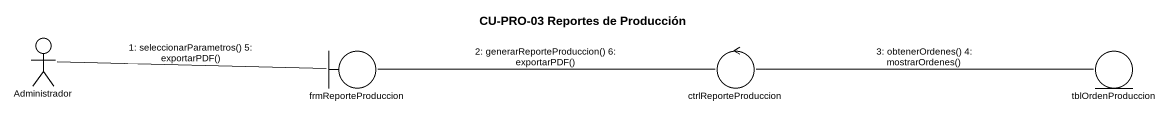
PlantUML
@startuml
title CU-PRO-03 Reportes de Producción
actor Administrador
boundary frmReporteProduccion
control ctrlReporteProduccion
entity tblOrdenProduccion
Administrador -right- frmReporteProduccion : 1: seleccionarParametros() 5: exportarPDF()
frmReporteProduccion -right- ctrlReporteProduccion : 2: generarReporteProduccion() 6: exportarPDF()
ctrlReporteProduccion -right- tblOrdenProduccion : 3: obtenerOrdenes() 4: mostrarOrdenes()
@enduml
